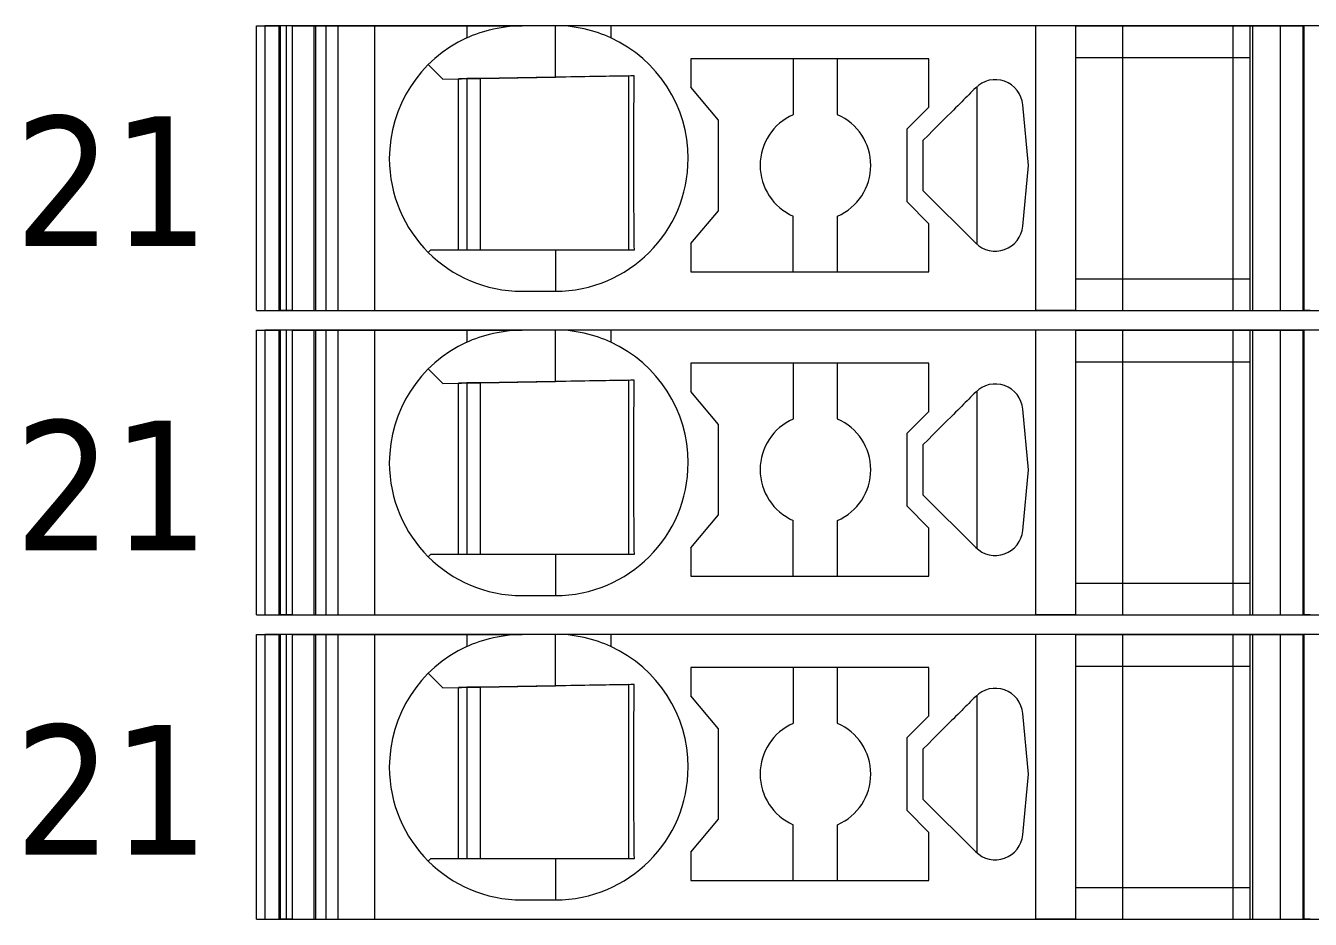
# Model space of a CAD drawing. Header units: millimetres. Extents: x 0 to 1680, y 0 to 1188.
# Drawn here: x 831.68 to 854.89, y 270.35 to 286.5 of the extents above; entities that cross this region are included whole.
import ezdxf
from ezdxf.enums import TextEntityAlignment as Align

# ---------------------------------------------------------------- set-up
doc = ezdxf.new("R2010")
doc.units = ezdxf.units.MM
for name, color, linetype, lineweight in [('EPLAN309', 5, 'Continuous', 5), ('EPLAN493', 5, 'Continuous', 5), ('MAIN-1', 7, 'Continuous', 5), ('MAIN-2', 7, 'Continuous', 5)]:
    doc.layers.add(name, color=color, linetype=linetype, lineweight=lineweight)
doc.styles.add('Tahoma', font='')
doc.styles.get('Tahoma').set_extended_font_data('Tahoma')

# ---------------------------------------------------------------- blocks, each defined once
blk = doc.blocks.new('EPLSYM_LibrarySPECIAL_Symbol12_Variant0_Placement8_12')
at = {"layer": 'EPLAN309', "lineweight": 13, "ltscale": 16}
blk.add_lwpolyline([(0, -5.15), (68.15, -5.15), (68.15, 0), (0, 0)], close=True, dxfattribs=at)
at = {"layer": 'EPLAN493', "color": 5, "style": 'Tahoma'}
blk.add_attdef('17_20450', text='', height=2.3478, dxfattribs=at).set_placement((0, -21.83478), align=Align.MIDDLE_RIGHT)
blk = doc.blocks.new('EPLSYM_LibrarySPECIAL_Symbol12_Variant0_Placement8_13')
at = {"layer": 'EPLAN309', "lineweight": 13, "ltscale": 16}
blk.add_lwpolyline([(0, -5.15), (68.15, -5.15), (68.15, 0), (0, 0)], close=True, dxfattribs=at)
at = {"layer": 'EPLAN493', "color": 5, "style": 'Tahoma'}
blk.add_attdef('17_20450', text='', height=2.3478, dxfattribs=at).set_placement((0, -21.83478), align=Align.MIDDLE_RIGHT)
blk = doc.blocks.new('EPLSYM_LibrarySPECIAL_Symbol12_Variant0_Placement8_14')
at = {"layer": 'EPLAN309', "lineweight": 13, "ltscale": 16}
blk.add_lwpolyline([(0, -5.15), (68.15, -5.15), (68.15, 0), (0, 0)], close=True, dxfattribs=at)
at = {"layer": 'EPLAN493', "color": 5, "style": 'Tahoma'}
blk.add_attdef('17_20450', text='', height=2.3478, dxfattribs=at).set_placement((0, -21.83478), align=Align.MIDDLE_RIGHT)

msp = doc.modelspace()

# ---------------------------------------------------------------- linework, layer by layer
at = {"layer": 'MAIN-1'}
for p, q in [((835.85, 286.5), (836.284, 286.5)), ((835.85, 281.35), (835.85, 286.5)), ((836.393, 286.5), (836.284, 286.5)), ((836.284, 281.35), (836.284, 286.5)), ((836.501, 286.5), (836.393, 286.5)), ((836.393, 281.35), (836.393, 286.5)), ((836.501, 286.5), (839.65, 286.5)), ((836.501, 281.35), (836.501, 286.5)), ((839.65, 286.5), (840.65, 286.5)), ((839.65, 286.5), (839.65, 286.282)), ((840.272, 286.47), (840.346, 286.481)), ((840.346, 286.481), (840.421, 286.489)), ((840.421, 286.489), (840.497, 286.495)), ((840.497, 286.495), (840.573, 286.499)), ((840.573, 286.499), (840.65, 286.5)), ((841.25, 286.5), (840.65, 286.5)), ((841.327, 286.499), (841.25, 286.5)), ((842.25, 286.5), (841.25, 286.5)), ((841.25, 285.568), (841.25, 286.5)), ((841.403, 286.495), (841.327, 286.499)), ((841.479, 286.489), (841.403, 286.495)), ((841.554, 286.481), (841.479, 286.489)), ((841.628, 286.47), (841.554, 286.481)), ((849.932, 286.5), (842.25, 286.5)), ((842.25, 286.5), (842.25, 286.282)), ((850.65, 286.5), (849.932, 286.5)), ((849.932, 281.35), (849.932, 286.5)), ((850.65, 286.5), (853.8, 286.5)), ((850.65, 286.5), (850.65, 281.35)), ((853.8, 286.5), (854.35, 286.5)), ((853.8, 286.5), (853.8, 281.35)), ((854.35, 286.5), (854.784, 286.5)), ((854.35, 286.5), (854.35, 281.35)), ((854.893, 286.5), (854.784, 286.5)), ((854.784, 281.35), (854.784, 286.5)), ((839.65, 286.282), (839.702, 286.305)), ((839.702, 286.305), (839.756, 286.327)), ((839.756, 286.327), (839.813, 286.349)), ((839.813, 286.349), (839.872, 286.37)), ((839.872, 286.37), (839.933, 286.39)), ((839.933, 286.39), (839.997, 286.409)), ((839.997, 286.409), (840.063, 286.427)), ((840.063, 286.427), (840.131, 286.443)), ((840.131, 286.443), (840.201, 286.458)), ((840.201, 286.458), (840.272, 286.47)), ((841.699, 286.458), (841.628, 286.47)), ((841.769, 286.443), (841.699, 286.458)), ((841.837, 286.427), (841.769, 286.443)), ((841.903, 286.409), (841.837, 286.427)), ((841.967, 286.39), (841.903, 286.409)), ((842.028, 286.37), (841.967, 286.39)), ((842.087, 286.349), (842.028, 286.37)), ((842.144, 286.327), (842.087, 286.349)), ((842.198, 286.305), (842.144, 286.327)), ((842.25, 286.282), (842.198, 286.305)), ((838.953, 285.797), (839.217, 285.533)), ((843.7, 285.9), (843.7, 285.389)), ((848, 285.9), (843.7, 285.9)), ((845.55, 285.9), (845.55, 284.892)), ((846.35, 284.892), (846.35, 285.9)), ((848, 285.029), (848, 285.9)), ((850.65, 285.925), (853.8, 285.925)), ((839.217, 285.533), (841.25, 285.568)), ((839.9, 282.45), (839.9, 285.545)), ((841.345, 285.57), (841.25, 285.568)), ((841.438, 285.571), (841.345, 285.57)), ((841.53, 285.573), (841.438, 285.571)), ((841.618, 285.575), (841.53, 285.573)), ((841.703, 285.576), (841.618, 285.575)), ((841.786, 285.577), (841.703, 285.576)), ((841.865, 285.579), (841.786, 285.577)), ((841.943, 285.58), (841.865, 285.579)), ((842.017, 285.581), (841.943, 285.58)), ((842.09, 285.582), (842.017, 285.581)), ((842.16, 285.584), (842.09, 285.582)), ((842.229, 285.585), (842.16, 285.584)), ((842.297, 285.586), (842.229, 285.585)), ((842.363, 285.587), (842.297, 285.586)), ((842.428, 285.588), (842.363, 285.587)), ((842.491, 285.589), (842.428, 285.588)), ((842.554, 285.59), (842.491, 285.589)), ((842.615, 285.591), (842.554, 285.59)), ((842.579, 282.45), (842.579, 285.591)), ((842.676, 285.592), (842.615, 285.591)), ((842.676, 285.522), (842.676, 285.592)), ((839.5, 282.45), (839.5, 285.538)), ((839.65, 285.54), (839.65, 282.45)), ((842.673, 285.303), (842.674, 285.377)), ((842.674, 285.377), (842.675, 285.45)), ((842.675, 285.45), (842.676, 285.522)), ((844.2, 284.793), (843.7, 285.389)), ((848.784, 285.316), (848.752, 285.285)), ((848.815, 285.347), (848.784, 285.316)), ((848.846, 285.379), (848.815, 285.347)), ((848.867, 285.398), (848.867, 282.552)), ((842.671, 285.07), (842.672, 285.149)), ((842.672, 285.149), (842.673, 285.227)), ((842.673, 285.227), (842.673, 285.303)), ((848.558, 285.09), (848.521, 285.053)), ((848.594, 285.126), (848.558, 285.09)), ((848.627, 285.159), (848.594, 285.126)), ((848.658, 285.191), (848.627, 285.159)), ((848.69, 285.222), (848.658, 285.191)), ((848.721, 285.253), (848.69, 285.222)), ((848.752, 285.285), (848.721, 285.253)), ((842.669, 284.817), (842.67, 284.904)), ((842.67, 284.988), (842.671, 285.07)), ((842.67, 284.904), (842.67, 284.988)), ((847.6, 284.629), (848, 285.029)), ((848.323, 284.856), (848.242, 284.774)), ((848.402, 284.934), (848.323, 284.856)), ((848.443, 284.975), (848.402, 284.934)), ((848.483, 285.015), (848.443, 284.975)), ((848.521, 285.053), (848.483, 285.015)), ((849.802, 283.975), (849.698, 285.072)), ((842.668, 284.632), (842.669, 284.726)), ((842.668, 284.534), (842.668, 284.632)), ((842.669, 284.726), (842.669, 284.817)), ((844.2, 283.157), (844.2, 284.793)), ((847.6, 284.629), (847.6, 283.321)), ((848.158, 284.69), (848.072, 284.604)), ((848.242, 284.774), (848.158, 284.69)), ((842.667, 284.431), (842.668, 284.534)), ((842.667, 284.324), (842.667, 284.431)), ((847.986, 284.518), (847.9, 284.432)), ((847.9, 284.302), (847.9, 284.432)), ((848.072, 284.604), (847.986, 284.518)), ((842.667, 284.213), (842.667, 284.324)), ((842.667, 284.1), (842.667, 284.213)), ((847.9, 284.171), (847.9, 284.302)), ((847.9, 284.04), (847.9, 284.171)), ((842.667, 283.979), (842.667, 284.1)), ((842.667, 283.861), (842.667, 283.979)), ((847.9, 283.91), (847.9, 284.04)), ((849.698, 282.878), (849.802, 283.975)), ((842.667, 283.747), (842.667, 283.861)), ((842.668, 283.638), (842.667, 283.747)), ((847.9, 283.779), (847.9, 283.91)), ((847.9, 283.648), (847.9, 283.779)), ((842.668, 283.534), (842.668, 283.638)), ((842.669, 283.434), (842.668, 283.534)), ((847.9, 283.518), (847.9, 283.648)), ((847.9, 283.518), (848.846, 282.571)), ((842.669, 283.339), (842.669, 283.434)), ((842.67, 283.248), (842.669, 283.339)), ((842.671, 283.159), (842.67, 283.248)), ((848, 282.921), (847.6, 283.321)), ((842.672, 283.073), (842.671, 283.159)), ((842.672, 282.99), (842.672, 283.073)), ((842.673, 282.908), (842.672, 282.99)), ((843.7, 282.561), (844.2, 283.157)), ((845.55, 282.05), (845.55, 283.058)), ((846.35, 282.05), (846.35, 283.058)), ((842.674, 282.829), (842.673, 282.908)), ((842.675, 282.75), (842.674, 282.829)), ((848, 282.05), (848, 282.921)), ((842.676, 282.674), (842.675, 282.75)), ((842.676, 282.598), (842.676, 282.674)), ((842.677, 282.524), (842.676, 282.598)), ((843.7, 282.561), (843.7, 282.05)), ((839, 282.45), (838.953, 282.403)), ((839, 282.45), (841.25, 282.45)), ((841.25, 282.45), (841.342, 282.45)), ((841.25, 282.45), (841.25, 281.7)), ((841.342, 282.45), (841.433, 282.45)), ((841.433, 282.45), (841.523, 282.45)), ((841.523, 282.45), (841.61, 282.45)), ((841.61, 282.45), (841.695, 282.45)), ((841.695, 282.45), (841.778, 282.45)), ((841.778, 282.45), (841.858, 282.45)), ((841.858, 282.45), (841.936, 282.45)), ((841.936, 282.45), (842.011, 282.45)), ((842.011, 282.45), (842.085, 282.45)), ((842.085, 282.45), (842.157, 282.45)), ((842.157, 282.45), (842.226, 282.45)), ((842.226, 282.45), (842.295, 282.45)), ((842.295, 282.45), (842.361, 282.45)), ((842.361, 282.45), (842.427, 282.45)), ((842.427, 282.45), (842.491, 282.45)), ((842.491, 282.45), (842.555, 282.45)), ((842.555, 282.45), (842.617, 282.45)), ((842.617, 282.45), (842.678, 282.45)), ((842.678, 282.45), (842.677, 282.524)), ((843.7, 282.05), (848, 282.05)), ((850.65, 281.925), (853.8, 281.925)), ((840.65, 281.7), (841.25, 281.7)), ((835.85, 281.35), (836.284, 281.35)), ((836.393, 281.35), (836.284, 281.35)), ((836.501, 281.35), (836.393, 281.35)), ((836.501, 281.35), (849.932, 281.35)), ((850.65, 281.35), (849.932, 281.35)), ((850.65, 281.35), (853.8, 281.35)), ((853.8, 281.35), (854.35, 281.35)), ((854.35, 281.35), (854.784, 281.35)), ((854.893, 281.35), (854.784, 281.35)), ((835.85, 281), (836.284, 281)), ((835.85, 275.85), (835.85, 281)), ((836.393, 281), (836.284, 281)), ((836.284, 275.85), (836.284, 281)), ((836.501, 281), (836.393, 281)), ((836.393, 275.85), (836.393, 281)), ((836.501, 281), (839.65, 281)), ((836.501, 275.85), (836.501, 281)), ((839.65, 281), (840.65, 281)), ((839.65, 281), (839.65, 280.782)), ((839.933, 280.89), (839.997, 280.909)), ((839.997, 280.909), (840.063, 280.927)), ((840.063, 280.927), (840.131, 280.943)), ((840.131, 280.943), (840.201, 280.958)), ((840.201, 280.958), (840.272, 280.97)), ((840.272, 280.97), (840.346, 280.981)), ((840.346, 280.981), (840.421, 280.989)), ((840.421, 280.989), (840.497, 280.995)), ((840.497, 280.995), (840.573, 280.999)), ((840.573, 280.999), (840.65, 281)), ((841.25, 281), (840.65, 281)), ((841.327, 280.999), (841.25, 281)), ((842.25, 281), (841.25, 281)), ((841.25, 280.068), (841.25, 281)), ((841.403, 280.995), (841.327, 280.999)), ((841.479, 280.989), (841.403, 280.995)), ((841.554, 280.981), (841.479, 280.989)), ((841.628, 280.97), (841.554, 280.981)), ((841.699, 280.958), (841.628, 280.97)), ((841.769, 280.943), (841.699, 280.958)), ((841.837, 280.927), (841.769, 280.943)), ((841.903, 280.909), (841.837, 280.927)), ((841.967, 280.89), (841.903, 280.909)), ((849.932, 281), (842.25, 281)), ((842.25, 281), (842.25, 280.782)), ((850.65, 281), (849.932, 281)), ((849.932, 275.85), (849.932, 281)), ((850.65, 281), (853.8, 281)), ((850.65, 281), (850.65, 275.85)), ((853.8, 281), (854.35, 281)), ((853.8, 281), (853.8, 275.85)), ((854.35, 281), (854.784, 281)), ((854.35, 281), (854.35, 275.85)), ((854.893, 281), (854.784, 281)), ((854.784, 275.85), (854.784, 281)), ((839.65, 280.782), (839.702, 280.805)), ((839.702, 280.805), (839.756, 280.827)), ((839.756, 280.827), (839.813, 280.849)), ((839.813, 280.849), (839.872, 280.87)), ((839.872, 280.87), (839.933, 280.89)), ((842.028, 280.87), (841.967, 280.89)), ((842.087, 280.849), (842.028, 280.87)), ((842.144, 280.827), (842.087, 280.849)), ((842.198, 280.805), (842.144, 280.827)), ((842.25, 280.782), (842.198, 280.805)), ((838.953, 280.297), (839.217, 280.033)), ((843.7, 280.4), (843.7, 279.889)), ((848, 280.4), (843.7, 280.4)), ((845.55, 280.4), (845.55, 279.392)), ((846.35, 279.392), (846.35, 280.4)), ((848, 279.529), (848, 280.4)), ((850.65, 280.425), (853.8, 280.425)), ((839.217, 280.033), (841.25, 280.068)), ((839.5, 276.95), (839.5, 280.038)), ((839.65, 280.04), (839.65, 276.95)), ((839.9, 276.95), (839.9, 280.045)), ((841.345, 280.07), (841.25, 280.068)), ((841.438, 280.071), (841.345, 280.07)), ((841.53, 280.073), (841.438, 280.071)), ((841.618, 280.075), (841.53, 280.073)), ((841.703, 280.076), (841.618, 280.075)), ((841.786, 280.077), (841.703, 280.076)), ((841.865, 280.079), (841.786, 280.077)), ((841.943, 280.08), (841.865, 280.079)), ((842.017, 280.081), (841.943, 280.08)), ((842.09, 280.082), (842.017, 280.081)), ((842.16, 280.084), (842.09, 280.082)), ((842.229, 280.085), (842.16, 280.084)), ((842.297, 280.086), (842.229, 280.085)), ((842.363, 280.087), (842.297, 280.086)), ((842.428, 280.088), (842.363, 280.087)), ((842.491, 280.089), (842.428, 280.088)), ((842.554, 280.09), (842.491, 280.089)), ((842.615, 280.091), (842.554, 280.09)), ((842.579, 276.95), (842.579, 280.091)), ((842.676, 280.092), (842.615, 280.091)), ((842.675, 279.95), (842.676, 280.022)), ((842.676, 280.022), (842.676, 280.092)), ((842.673, 279.803), (842.674, 279.877)), ((842.673, 279.727), (842.673, 279.803)), ((842.674, 279.877), (842.675, 279.95)), ((844.2, 279.293), (843.7, 279.889)), ((848.721, 279.753), (848.69, 279.722)), ((848.752, 279.785), (848.721, 279.753)), ((848.784, 279.816), (848.752, 279.785)), ((848.815, 279.847), (848.784, 279.816)), ((848.846, 279.879), (848.815, 279.847)), ((848.867, 279.898), (848.867, 277.052)), ((842.67, 279.488), (842.671, 279.57)), ((842.671, 279.57), (842.672, 279.649)), ((842.672, 279.649), (842.673, 279.727)), ((847.6, 279.129), (848, 279.529)), ((848.483, 279.515), (848.443, 279.475)), ((848.521, 279.553), (848.483, 279.515)), ((848.558, 279.59), (848.521, 279.553)), ((848.594, 279.626), (848.558, 279.59)), ((848.627, 279.659), (848.594, 279.626)), ((848.658, 279.691), (848.627, 279.659)), ((848.69, 279.722), (848.658, 279.691)), ((849.802, 278.475), (849.698, 279.572)), ((842.669, 279.317), (842.67, 279.404)), ((842.669, 279.226), (842.669, 279.317)), ((842.67, 279.404), (842.67, 279.488)), ((844.2, 277.657), (844.2, 279.293)), ((848.323, 279.356), (848.242, 279.274)), ((848.402, 279.434), (848.323, 279.356)), ((848.443, 279.475), (848.402, 279.434)), ((842.668, 279.132), (842.669, 279.226)), ((842.668, 279.034), (842.668, 279.132)), ((847.6, 279.129), (847.6, 277.821)), ((848.072, 279.104), (847.986, 279.018)), ((848.158, 279.19), (848.072, 279.104)), ((848.242, 279.274), (848.158, 279.19)), ((842.667, 278.931), (842.668, 279.034)), ((842.667, 278.824), (842.667, 278.931)), ((842.667, 278.713), (842.667, 278.824)), ((847.986, 279.018), (847.9, 278.932)), ((847.9, 278.802), (847.9, 278.932)), ((842.667, 278.6), (842.667, 278.713)), ((842.667, 278.479), (842.667, 278.6)), ((847.9, 278.671), (847.9, 278.802)), ((847.9, 278.54), (847.9, 278.671)), ((842.667, 278.361), (842.667, 278.479)), ((842.667, 278.247), (842.667, 278.361)), ((847.9, 278.41), (847.9, 278.54)), ((847.9, 278.279), (847.9, 278.41)), ((849.698, 277.378), (849.802, 278.475)), ((842.668, 278.138), (842.667, 278.247)), ((842.668, 278.034), (842.668, 278.138)), ((847.9, 278.148), (847.9, 278.279)), ((847.9, 278.018), (847.9, 278.148)), ((842.669, 277.934), (842.668, 278.034)), ((842.669, 277.839), (842.669, 277.934)), ((847.9, 278.018), (848.846, 277.071)), ((842.67, 277.748), (842.669, 277.839)), ((842.671, 277.659), (842.67, 277.748)), ((842.672, 277.573), (842.671, 277.659)), ((843.7, 277.061), (844.2, 277.657)), ((848, 277.421), (847.6, 277.821)), ((842.672, 277.49), (842.672, 277.573)), ((842.673, 277.408), (842.672, 277.49)), ((845.55, 276.55), (845.55, 277.558)), ((846.35, 276.55), (846.35, 277.558)), ((848, 276.55), (848, 277.421)), ((842.674, 277.329), (842.673, 277.408)), ((842.675, 277.25), (842.674, 277.329)), ((842.676, 277.174), (842.675, 277.25)), ((842.676, 277.098), (842.676, 277.174)), ((842.677, 277.024), (842.676, 277.098)), ((842.678, 276.95), (842.677, 277.024)), ((843.7, 277.061), (843.7, 276.55)), ((839, 276.95), (838.953, 276.903)), ((839, 276.95), (841.25, 276.95)), ((841.25, 276.95), (841.342, 276.95)), ((841.25, 276.95), (841.25, 276.2)), ((841.342, 276.95), (841.433, 276.95)), ((841.433, 276.95), (841.523, 276.95)), ((841.523, 276.95), (841.61, 276.95)), ((841.61, 276.95), (841.695, 276.95)), ((841.695, 276.95), (841.778, 276.95)), ((841.778, 276.95), (841.858, 276.95)), ((841.858, 276.95), (841.936, 276.95)), ((841.936, 276.95), (842.011, 276.95)), ((842.011, 276.95), (842.085, 276.95)), ((842.085, 276.95), (842.157, 276.95)), ((842.157, 276.95), (842.226, 276.95)), ((842.226, 276.95), (842.295, 276.95)), ((842.295, 276.95), (842.361, 276.95)), ((842.361, 276.95), (842.427, 276.95)), ((842.427, 276.95), (842.491, 276.95)), ((842.491, 276.95), (842.555, 276.95)), ((842.555, 276.95), (842.617, 276.95)), ((842.617, 276.95), (842.678, 276.95)), ((843.7, 276.55), (848, 276.55)), ((850.65, 276.425), (853.8, 276.425)), ((840.65, 276.2), (841.25, 276.2)), ((835.85, 275.85), (836.284, 275.85)), ((836.393, 275.85), (836.284, 275.85)), ((836.501, 275.85), (836.393, 275.85)), ((836.501, 275.85), (849.932, 275.85)), ((850.65, 275.85), (849.932, 275.85)), ((850.65, 275.85), (853.8, 275.85)), ((853.8, 275.85), (854.35, 275.85)), ((854.35, 275.85), (854.784, 275.85)), ((854.893, 275.85), (854.784, 275.85)), ((835.85, 275.5), (836.284, 275.5)), ((835.85, 270.35), (835.85, 275.5)), ((836.393, 275.5), (836.284, 275.5)), ((836.284, 270.35), (836.284, 275.5)), ((836.501, 275.5), (836.393, 275.5)), ((836.393, 270.35), (836.393, 275.5)), ((836.501, 275.5), (839.65, 275.5)), ((836.501, 270.35), (836.501, 275.5)), ((839.65, 275.5), (840.65, 275.5)), ((839.65, 275.5), (839.65, 275.282)), ((839.756, 275.327), (839.813, 275.349)), ((839.813, 275.349), (839.872, 275.37)), ((839.872, 275.37), (839.933, 275.39)), ((839.933, 275.39), (839.997, 275.409)), ((839.997, 275.409), (840.063, 275.427)), ((840.063, 275.427), (840.131, 275.443)), ((840.131, 275.443), (840.201, 275.458)), ((840.201, 275.458), (840.272, 275.47)), ((840.272, 275.47), (840.346, 275.481)), ((840.346, 275.481), (840.421, 275.489)), ((840.421, 275.489), (840.497, 275.495)), ((840.497, 275.495), (840.573, 275.499)), ((840.573, 275.499), (840.65, 275.5)), ((841.25, 275.5), (840.65, 275.5)), ((841.327, 275.499), (841.25, 275.5)), ((842.25, 275.5), (841.25, 275.5)), ((841.25, 274.568), (841.25, 275.5)), ((841.403, 275.495), (841.327, 275.499)), ((841.479, 275.489), (841.403, 275.495)), ((841.554, 275.481), (841.479, 275.489)), ((841.628, 275.47), (841.554, 275.481)), ((841.699, 275.458), (841.628, 275.47)), ((841.769, 275.443), (841.699, 275.458)), ((841.837, 275.427), (841.769, 275.443)), ((841.903, 275.409), (841.837, 275.427)), ((841.967, 275.39), (841.903, 275.409)), ((842.028, 275.37), (841.967, 275.39)), ((842.087, 275.349), (842.028, 275.37)), ((842.144, 275.327), (842.087, 275.349)), ((849.932, 275.5), (842.25, 275.5)), ((842.25, 275.5), (842.25, 275.282)), ((850.65, 275.5), (849.932, 275.5)), ((849.932, 270.35), (849.932, 275.5)), ((850.65, 275.5), (853.8, 275.5)), ((850.65, 275.5), (850.65, 270.35)), ((853.8, 275.5), (854.35, 275.5)), ((853.8, 275.5), (853.8, 270.35)), ((854.35, 275.5), (854.784, 275.5)), ((854.35, 275.5), (854.35, 270.35)), ((854.893, 275.5), (854.784, 275.5)), ((854.784, 270.35), (854.784, 275.5)), ((839.65, 275.282), (839.702, 275.305)), ((839.702, 275.305), (839.756, 275.327)), ((842.198, 275.305), (842.144, 275.327)), ((842.25, 275.282), (842.198, 275.305)), ((843.7, 274.9), (843.7, 274.389)), ((848, 274.9), (843.7, 274.9)), ((845.55, 274.9), (845.55, 273.892)), ((846.35, 273.892), (846.35, 274.9)), ((848, 274.029), (848, 274.9)), ((850.65, 274.925), (853.8, 274.925)), ((838.953, 274.797), (839.217, 274.533)), ((839.217, 274.533), (841.25, 274.568)), ((839.5, 271.45), (839.5, 274.538)), ((839.65, 274.54), (839.65, 271.45)), ((839.9, 271.45), (839.9, 274.545)), ((841.345, 274.57), (841.25, 274.568)), ((841.438, 274.571), (841.345, 274.57)), ((841.53, 274.573), (841.438, 274.571)), ((841.618, 274.575), (841.53, 274.573)), ((841.703, 274.576), (841.618, 274.575)), ((841.786, 274.577), (841.703, 274.576)), ((841.865, 274.579), (841.786, 274.577)), ((841.943, 274.58), (841.865, 274.579)), ((842.017, 274.581), (841.943, 274.58)), ((842.09, 274.582), (842.017, 274.581)), ((842.16, 274.584), (842.09, 274.582)), ((842.229, 274.585), (842.16, 274.584)), ((842.297, 274.586), (842.229, 274.585)), ((842.363, 274.587), (842.297, 274.586)), ((842.428, 274.588), (842.363, 274.587)), ((842.491, 274.589), (842.428, 274.588)), ((842.554, 274.59), (842.491, 274.589)), ((842.615, 274.591), (842.554, 274.59)), ((842.579, 271.45), (842.579, 274.591)), ((842.676, 274.592), (842.615, 274.591)), ((842.674, 274.377), (842.675, 274.45)), ((842.675, 274.45), (842.676, 274.522)), ((842.676, 274.522), (842.676, 274.592)), ((842.672, 274.149), (842.673, 274.227)), ((842.673, 274.303), (842.674, 274.377)), ((842.673, 274.227), (842.673, 274.303)), ((844.2, 273.793), (843.7, 274.389)), ((848.658, 274.191), (848.627, 274.159)), ((848.69, 274.222), (848.658, 274.191)), ((848.721, 274.253), (848.69, 274.222)), ((848.752, 274.285), (848.721, 274.253)), ((848.784, 274.316), (848.752, 274.285)), ((848.815, 274.347), (848.784, 274.316)), ((848.846, 274.379), (848.815, 274.347)), ((848.867, 274.398), (848.867, 271.552)), ((842.67, 273.988), (842.671, 274.07)), ((842.67, 273.904), (842.67, 273.988)), ((842.671, 274.07), (842.672, 274.149)), ((847.6, 273.629), (848, 274.029)), ((848.443, 273.975), (848.402, 273.934)), ((848.483, 274.015), (848.443, 273.975)), ((848.521, 274.053), (848.483, 274.015)), ((848.558, 274.09), (848.521, 274.053)), ((848.594, 274.126), (848.558, 274.09)), ((848.627, 274.159), (848.594, 274.126)), ((849.802, 272.975), (849.698, 274.072)), ((842.668, 273.632), (842.669, 273.726)), ((842.669, 273.817), (842.67, 273.904)), ((842.669, 273.726), (842.669, 273.817)), ((844.2, 272.157), (844.2, 273.793)), ((848.242, 273.774), (848.158, 273.69)), ((848.323, 273.856), (848.242, 273.774)), ((848.402, 273.934), (848.323, 273.856)), ((842.667, 273.431), (842.668, 273.534)), ((842.668, 273.534), (842.668, 273.632)), ((847.6, 273.629), (847.6, 272.321)), ((847.986, 273.518), (847.9, 273.432)), ((848.072, 273.604), (847.986, 273.518)), ((848.158, 273.69), (848.072, 273.604)), ((842.667, 273.324), (842.667, 273.431)), ((842.667, 273.213), (842.667, 273.324)), ((847.9, 273.302), (847.9, 273.432)), ((847.9, 273.171), (847.9, 273.302)), ((842.667, 273.1), (842.667, 273.213)), ((842.667, 272.979), (842.667, 273.1)), ((847.9, 273.04), (847.9, 273.171)), ((847.9, 272.91), (847.9, 273.04)), ((842.667, 272.861), (842.667, 272.979)), ((842.667, 272.747), (842.667, 272.861)), ((847.9, 272.779), (847.9, 272.91)), ((847.9, 272.648), (847.9, 272.779)), ((849.698, 271.878), (849.802, 272.975)), ((842.668, 272.638), (842.667, 272.747)), ((842.668, 272.534), (842.668, 272.638)), ((847.9, 272.518), (847.9, 272.648)), ((842.669, 272.434), (842.668, 272.534)), ((842.669, 272.339), (842.669, 272.434)), ((842.67, 272.248), (842.669, 272.339)), ((848, 271.921), (847.6, 272.321)), ((847.9, 272.518), (848.846, 271.571)), ((842.671, 272.159), (842.67, 272.248)), ((842.672, 272.073), (842.671, 272.159)), ((843.7, 271.561), (844.2, 272.157)), ((842.672, 271.99), (842.672, 272.073)), ((842.673, 271.908), (842.672, 271.99)), ((842.674, 271.829), (842.673, 271.908)), ((845.55, 271.05), (845.55, 272.058)), ((846.35, 271.05), (846.35, 272.058)), ((848, 271.05), (848, 271.921)), ((842.675, 271.75), (842.674, 271.829)), ((842.676, 271.674), (842.675, 271.75)), ((842.676, 271.598), (842.676, 271.674)), ((839, 271.45), (838.953, 271.403)), ((839, 271.45), (841.25, 271.45)), ((841.25, 271.45), (841.342, 271.45)), ((841.25, 271.45), (841.25, 270.7)), ((841.342, 271.45), (841.433, 271.45)), ((841.433, 271.45), (841.523, 271.45)), ((841.523, 271.45), (841.61, 271.45)), ((841.61, 271.45), (841.695, 271.45)), ((841.695, 271.45), (841.778, 271.45)), ((841.778, 271.45), (841.858, 271.45)), ((841.858, 271.45), (841.936, 271.45)), ((841.936, 271.45), (842.011, 271.45)), ((842.011, 271.45), (842.085, 271.45)), ((842.085, 271.45), (842.157, 271.45)), ((842.157, 271.45), (842.226, 271.45)), ((842.226, 271.45), (842.295, 271.45)), ((842.295, 271.45), (842.361, 271.45)), ((842.361, 271.45), (842.427, 271.45)), ((842.427, 271.45), (842.491, 271.45)), ((842.491, 271.45), (842.555, 271.45)), ((842.555, 271.45), (842.617, 271.45)), ((842.617, 271.45), (842.678, 271.45)), ((842.677, 271.524), (842.676, 271.598)), ((842.678, 271.45), (842.677, 271.524)), ((843.7, 271.561), (843.7, 271.05)), ((843.7, 271.05), (848, 271.05)), ((850.65, 270.925), (853.8, 270.925)), ((840.65, 270.7), (841.25, 270.7)), ((835.85, 270.35), (836.284, 270.35)), ((836.393, 270.35), (836.284, 270.35)), ((836.501, 270.35), (836.393, 270.35)), ((836.501, 270.35), (849.932, 270.35)), ((850.65, 270.35), (849.932, 270.35)), ((850.65, 270.35), (853.8, 270.35)), ((853.8, 270.35), (854.35, 270.35)), ((854.35, 270.35), (854.784, 270.35)), ((854.893, 270.35), (854.784, 270.35))]:
    msp.add_line(p, q, dxfattribs=at)
for centre, radius, start, end in [((840.65, 284.1), 2.4, 114.6244, 180), ((841.25, 284.1), 2.4, 0, 65.3756), ((849.2, 285.025), 0.5, 5.4404, 135), ((845.95, 283.975), 1, 113.5782, 180), ((845.95, 283.975), 1, 0, 66.4218), ((840.65, 284.1), 2.4, 180, 270), ((841.25, 284.1), 2.4, 270, 0), ((845.95, 283.975), 1, 180, 246.4218), ((845.95, 283.975), 1, 293.5782, 0), ((849.2, 282.925), 0.5, 225, 354.5596), ((840.65, 278.6), 2.4, 114.6244, 180), ((841.25, 278.6), 2.4, 0, 65.3756), ((849.2, 279.525), 0.5, 5.4404, 135), ((845.95, 278.475), 1, 113.5782, 180), ((845.95, 278.475), 1, 0, 66.4218), ((840.65, 278.6), 2.4, 180, 270), ((841.25, 278.6), 2.4, 270, 0), ((845.95, 278.475), 1, 180, 246.4218), ((845.95, 278.475), 1, 293.5782, 0), ((849.2, 277.425), 0.5, 225, 354.5596), ((840.65, 273.1), 2.4, 114.6244, 180), ((841.25, 273.1), 2.4, 0, 65.3756), ((849.2, 274.025), 0.5, 5.4404, 135), ((845.95, 272.975), 1, 113.5782, 180), ((845.95, 272.975), 1, 0, 66.4218), ((840.65, 273.1), 2.4, 180, 270), ((841.25, 273.1), 2.4, 270, 0), ((845.95, 272.975), 1, 180, 246.4218), ((845.95, 272.975), 1, 293.5782, 0), ((849.2, 271.925), 0.5, 225, 354.5596)]:
    msp.add_arc(centre, radius, start, end, dxfattribs=at)
at = {"layer": 'MAIN-2'}
for p, q in [((836.256, 286.5), (836.256, 281.35)), ((836.889, 281.35), (836.889, 286.5)), ((836.917, 286.5), (836.917, 281.35)), ((837.102, 286.5), (837.102, 281.35)), ((837.32, 286.5), (837.32, 281.35)), ((837.981, 286.5), (837.981, 281.35)), ((851.506, 281.35), (851.506, 286.5)), ((853.491, 286.5), (853.491, 281.35)), ((853.85, 286.5), (853.85, 281.35)), ((854.756, 286.5), (854.756, 281.35)), ((839.9, 285.548), (839.65, 285.543)), ((839.9, 285.553), (842.579, 285.6)), ((839.9, 285.548), (839.9, 285.553)), ((839.9, 285.545), (839.9, 285.548)), ((842.579, 285.6), (842.676, 285.592)), ((842.579, 285.591), (842.579, 285.6)), ((839.217, 285.533), (839.5, 285.538)), ((839.65, 285.542), (839.5, 285.539)), ((839.5, 285.539), (839.5, 285.538)), ((839.5, 285.538), (839.5, 285.538)), ((839.65, 285.542), (839.65, 285.543)), ((839.65, 285.542), (839.65, 285.54)), ((839.65, 282.45), (839.65, 282.45)), ((839.9, 282.45), (839.9, 282.45)), ((836.256, 281), (836.256, 275.85)), ((836.889, 275.85), (836.889, 281)), ((836.917, 281), (836.917, 275.85)), ((837.102, 281), (837.102, 275.85)), ((837.32, 281), (837.32, 275.85)), ((837.981, 281), (837.981, 275.85)), ((851.506, 275.85), (851.506, 281)), ((853.491, 281), (853.491, 275.85)), ((853.85, 281), (853.85, 275.85)), ((854.756, 281), (854.756, 275.85)), ((839.217, 280.033), (839.5, 280.038)), ((839.65, 280.042), (839.5, 280.039)), ((839.5, 280.039), (839.5, 280.038)), ((839.5, 280.038), (839.5, 280.038)), ((839.9, 280.048), (839.65, 280.043)), ((839.65, 280.042), (839.65, 280.043)), ((839.65, 280.042), (839.65, 280.04)), ((839.9, 280.053), (842.579, 280.1)), ((839.9, 280.048), (839.9, 280.053)), ((839.9, 280.045), (839.9, 280.048)), ((842.579, 280.1), (842.676, 280.092)), ((842.579, 280.091), (842.579, 280.1)), ((839.65, 276.95), (839.65, 276.95)), ((839.9, 276.95), (839.9, 276.95)), ((836.256, 275.5), (836.256, 270.35)), ((836.889, 270.35), (836.889, 275.5)), ((836.917, 275.5), (836.917, 270.35)), ((837.102, 275.5), (837.102, 270.35)), ((837.32, 275.5), (837.32, 270.35)), ((837.981, 275.5), (837.981, 270.35)), ((851.506, 270.35), (851.506, 275.5)), ((853.491, 275.5), (853.491, 270.35)), ((853.85, 275.5), (853.85, 270.35)), ((854.756, 275.5), (854.756, 270.35)), ((839.217, 274.533), (839.5, 274.538)), ((839.65, 274.542), (839.5, 274.539)), ((839.5, 274.539), (839.5, 274.538)), ((839.5, 274.538), (839.5, 274.538)), ((839.9, 274.548), (839.65, 274.543)), ((839.65, 274.542), (839.65, 274.543)), ((839.65, 274.542), (839.65, 274.54)), ((839.9, 274.553), (842.579, 274.6)), ((839.9, 274.548), (839.9, 274.553)), ((839.9, 274.545), (839.9, 274.548)), ((842.579, 274.6), (842.676, 274.592)), ((842.579, 274.591), (842.579, 274.6)), ((839.65, 271.45), (839.65, 271.45)), ((839.9, 271.45), (839.9, 271.45))]:
    msp.add_line(p, q, dxfattribs=at)

# ---------------------------------------------------------------- block references
ref = msp.add_blockref('EPLSYM_LibrarySPECIAL_Symbol12_Variant0_Placement8_12', (836, 286.5))
ref.add_attrib('17_20450', '21', dxfattribs={"layer": 'EPLAN493', "color": 5, "height": 2.3478, "style": 'Tahoma'}).set_placement((835, 283.69), align=Align.MIDDLE_RIGHT)
ref = msp.add_blockref('EPLSYM_LibrarySPECIAL_Symbol12_Variant0_Placement8_13', (836, 281))
ref.add_attrib('17_20450', '21', dxfattribs={"layer": 'EPLAN493', "color": 5, "height": 2.3478, "style": 'Tahoma'}).set_placement((835, 278.19), align=Align.MIDDLE_RIGHT)
ref = msp.add_blockref('EPLSYM_LibrarySPECIAL_Symbol12_Variant0_Placement8_14', (836, 275.5))
ref.add_attrib('17_20450', '21', dxfattribs={"layer": 'EPLAN493', "color": 5, "height": 2.3478, "style": 'Tahoma'}).set_placement((835, 272.69), align=Align.MIDDLE_RIGHT)

doc.saveas('drawing.dxf')
